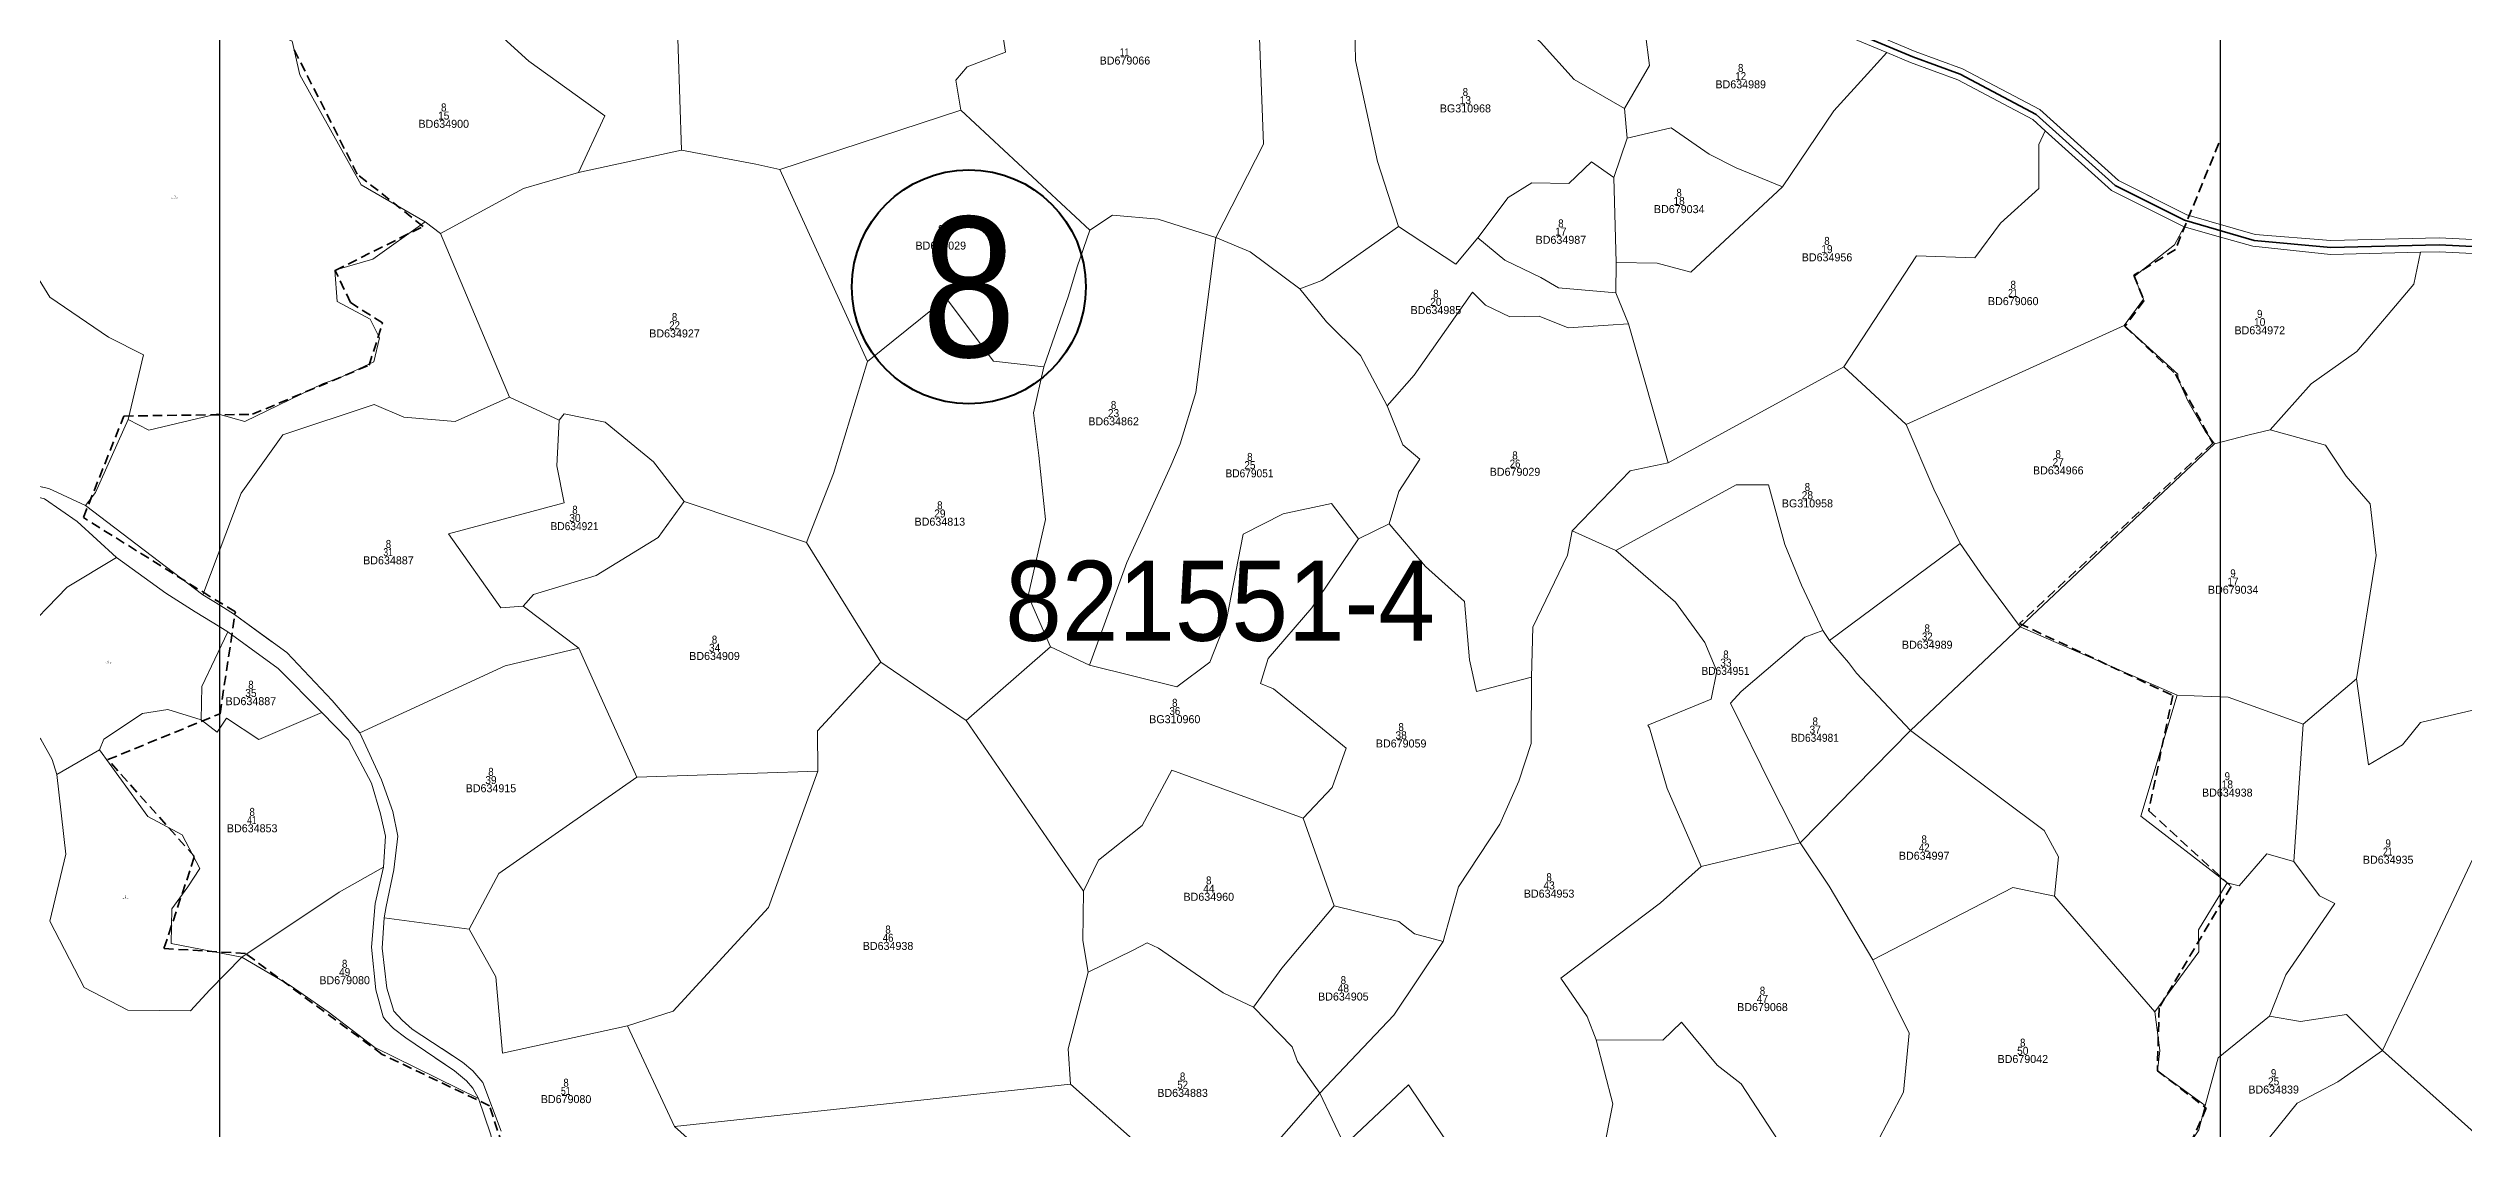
# Model space of a CAD drawing. Header units: metres. Extents: x 547915 to 556085, y 1814738 to 1822008.
# Drawn here: x 550914 to 552122, y 1819236 to 1819776 of the extents above; entities that cross this region are included whole.
import ezdxf
from ezdxf.enums import TextEntityAlignment as Align

# ---------------------------------------------------------------- set-up
doc = ezdxf.new("R2010")
doc.units = ezdxf.units.M
doc.header["$LTSCALE"] = 1.6
doc.linetypes.add('MEDIUM_DASHED', pattern=[4.5, 3, -1.5])
for name, color, linetype, lineweight in [('10', 7, 'Continuous', 13), ('23', 7, 'Continuous', 13), ('34', 7, 'MEDIUM_DASHED', 35), ('46', 7, 'Continuous', 35), ('54', 7, 'Continuous', 25)]:
    doc.layers.add(name, color=color, linetype=linetype, lineweight=lineweight)
doc.layers.add('20', color=7, linetype='Continuous')
doc.layers.add('55', color=7, linetype='Continuous')

msp = doc.modelspace()

# ---------------------------------------------------------------- linework, layer by layer
at = {"layer": '10'}
for p, q in [((551227.85, 1819813.53), (551230.82, 1819725.22)), ((551179.32, 1819714.07), (551230.82, 1819725.22)), ((551323.82, 1819619.49), (551279.98, 1819715.55)), ((551697.97, 1819669.11), (551696.85, 1819711.55)), ((551110.39, 1819683.47), (551144.78, 1819601.79)), ((551697.85, 1819653.84), (551697.97, 1819669.11)), ((551697.85, 1819653.84), (551704.09, 1819638.41)), ((551704.09, 1819638.41), (551724.01, 1819569)), ((551951.78, 1819637.61), (551842.91, 1819588.09)), ((551811.69, 1819616.96), (551724.01, 1819569)), ((551811.69, 1819616.96), (551842.91, 1819588.09)), ((551169.69, 1819590.28), (551144.78, 1819601.79)), ((551232.06, 1819549.55), (551293.3, 1819529.19)), ((551584.51, 1819538.36), (551569.15, 1819531.02)), ((551293.3, 1819529.19), (551330.48, 1819469.29)), ((551697.81, 1819525.1), (551676, 1819535)), ((551804.55, 1819480.16), (551869.87, 1819528.61)), ((551434.72, 1819467.78), (551415.15, 1819476.98)), ((551804.55, 1819480.16), (551801.27, 1819485.07)), ((551845.04, 1819435.21), (551899.87, 1819487.02)), ((552067.99, 1819461), (552041.35, 1819438.3)), ((551373.14, 1819440.2), (551431.78, 1819354.79)), ((552158.99, 1819441), (552081.03, 1819275.29)), ((551845.04, 1819435.21), (551789.99, 1819378.99)), ((552036.7, 1819369.62), (552041.35, 1819438.3)), ((551917.06, 1819352.29), (551967.25, 1819294.62)), ((551082.21, 1819341.58), (551124.61, 1819335.8)), ((551227.21, 1819237.24), (551425.2, 1819258.37))]:
    msp.add_line(p, q, dxfattribs=at)
for points in [[(551428.32, 1819867.44), (551409.06, 1819864.64), (551391.3, 1819854.38), (551399.49, 1819814.19), (551385.07, 1819805.37), (551389.69, 1819793.71), (551392.71, 1819774.23), (551373.59, 1819766.78), (551367.92, 1819760.17), (551370.39, 1819745.24)], [(551517.59, 1819839.17), (551521.62, 1819728.25), (551497.83, 1819681.57)], [(551732.58, 1819814.84), (551710.27, 1819801.68), (551714.55, 1819767.47), (551702.17, 1819746)], [(551589.12, 1819686.97), (551578.65, 1819719.6), (551567.61, 1819769.98), (551567.02, 1819803.41)], [(551129.15, 1819792.67), (551154.44, 1819769.74), (551192.55, 1819742.27), (551179.32, 1819714.07)], [(551637.43, 1819798.71), (551660.14, 1819779.08), (551677, 1819760.5), (551702.17, 1819746)], [(550987.37, 1819783.4), (551019.45, 1819786.92), (551036.16, 1819779.63), (551040.1, 1819762.87), (551070.76, 1819707.81), (551102.59, 1819689.3), (551076.46, 1819670.75), (551057.55, 1819665.27), (551058.65, 1819649.48), (551075.12, 1819640.7), (551079.86, 1819631.38), (551077.02, 1819619.42), (551059.22, 1819610.99), (551051.61, 1819608.56), (551012.5, 1819589.55), (550998.91, 1819593.4), (550964.49, 1819585.33), (550954.15, 1819590.58)], [(551036.16, 1819779.63), (551040.1, 1819762.87), (551070.76, 1819707.81), (551102.59, 1819689.3)], [(551833.22, 1819773.96), (551823.51, 1819763.3), (551806.73, 1819744.92), (551781.13, 1819706.91)], [(551230.82, 1819725.22), (551267.93, 1819718.25), (551279.98, 1819715.55), (551370.39, 1819745.24)], [(551497.83, 1819681.57), (551468.96, 1819690.68), (551446.22, 1819692.7), (551434.81, 1819685.14), (551370.39, 1819745.24)], [(551696.85, 1819711.55), (551703.49, 1819731.23), (551702.17, 1819746)], [(551703.49, 1819731.23), (551725.52, 1819736.39), (551744.39, 1819723.23), (551758.01, 1819716.35), (551781.13, 1819706.91)], [(551912.39, 1819734.9), (551909.15, 1819728.04), (551909.15, 1819706.01), (551890.12, 1819688.62), (551877.16, 1819671.33), (551848.13, 1819672.37), (551811.69, 1819616.96)], [(551628.86, 1819681.39), (551643.92, 1819701.58), (551655.88, 1819708.88), (551674.34, 1819708.45), (551685.62, 1819719.39), (551696.85, 1819711.55)], [(551179.32, 1819714.07), (551151.87, 1819706.08), (551110.39, 1819683.47), (551102.59, 1819689.3)], [(551781.13, 1819706.91), (551735.3, 1819664.23), (551718.36, 1819668.67), (551697.97, 1819669.11)], [(550892.91, 1819687.77), (550915.11, 1819651.79), (550944.41, 1819631.72), (550961.87, 1819622.96), (550954.15, 1819590.58)], [(550932.98, 1819547.53), (550937.93, 1819554.1), (550954.15, 1819590.58), (550964.49, 1819585.33), (550998.91, 1819593.4), (551012.5, 1819589.55), (551051.61, 1819608.56), (551059.22, 1819610.99), (551077.02, 1819619.42), (551079.86, 1819631.38), (551075.12, 1819640.7), (551058.65, 1819649.48), (551057.55, 1819665.27), (551076.46, 1819670.75), (551102.59, 1819689.3)], [(551434.81, 1819685.14), (551428.51, 1819666.84), (551424.28, 1819652.46), (551411.85, 1819616.84)], [(551497.83, 1819681.57), (551487.83, 1819604.09), (551480.09, 1819578.41), (551475.39, 1819567.4), (551453.42, 1819519.09), (551434.72, 1819467.78)], [(551497.83, 1819681.57), (551515.08, 1819674.43), (551539.85, 1819655.88)], [(551589.12, 1819686.97), (551550.84, 1819660.08), (551539.85, 1819655.88)], [(551628.86, 1819681.39), (551617.8, 1819668.17), (551589.12, 1819686.97)], [(551628.86, 1819681.39), (551642.38, 1819670.27), (551660.24, 1819661.59), (551669.05, 1819656.3), (551697.85, 1819653.84)], [(551981.81, 1819686.86), (551977, 1819677.81), (551956.81, 1819662.03), (551961.49, 1819650.75), (551951.78, 1819637.61)], [(551996.93, 1819578.49), (551992.33, 1819584.76), (551983.73, 1819599.88), (551978.81, 1819610.76), (551978.69, 1819613.24), (551951.78, 1819637.61), (551961.49, 1819650.75), (551956.81, 1819662.03), (551977, 1819677.81), (551981.81, 1819686.86)], [(552100.01, 1819674.16), (552096.66, 1819658.24), (552068.13, 1819624.51), (552045.39, 1819608.48), (552024.79, 1819585.45)], [(551411.85, 1819616.84), (551386.65, 1819619.69), (551363.08, 1819651.2), (551323.82, 1819619.49)], [(551539.85, 1819655.88), (551553.19, 1819639.33), (551570.17, 1819622.53), (551583.42, 1819597.38)], [(551704.09, 1819638.41), (551693.99, 1819637.76), (551674.03, 1819636.32), (551659.44, 1819642.16), (551644.84, 1819641.94), (551632.61, 1819647.74), (551626.08, 1819654.27), (551596.92, 1819612.78), (551583.42, 1819597.38)], [(551899.87, 1819487.02), (551996.93, 1819578.49), (551992.33, 1819584.76), (551983.73, 1819599.88), (551978.81, 1819610.76), (551978.69, 1819613.24), (551951.78, 1819637.61)], [(551323.82, 1819619.49), (551306.71, 1819563.59), (551293.3, 1819529.19)], [(551415.15, 1819476.98), (551404.11, 1819502.51), (551412.78, 1819540.55), (551409.45, 1819572.64), (551406.76, 1819593.96), (551411.85, 1819616.84)], [(551144.78, 1819601.79), (551117.6, 1819589.65), (551092.06, 1819591.8), (551077.13, 1819598.1), (551031.58, 1819582.96), (551010.65, 1819553.7), (550991.48, 1819503.02)], [(551583.42, 1819597.38), (551591.29, 1819577.99), (551599.85, 1819570.68), (551589.3, 1819554.57), (551584.51, 1819538.36)], [(550954.15, 1819590.58), (550937.93, 1819554.1), (550932.98, 1819547.53)], [(551151.71, 1819497.3), (551140.49, 1819496.42), (551114.38, 1819533.43), (551172.2, 1819548.95), (551168.52, 1819567.38), (551169.69, 1819590.28)], [(551232.06, 1819549.55), (551216.87, 1819569.39), (551192.68, 1819589.28), (551172.15, 1819593.43), (551169.69, 1819590.28)], [(551869.87, 1819528.61), (551856.79, 1819555.85), (551842.91, 1819588.09)], [(551996.93, 1819578.49), (552014.38, 1819582.98), (552024.79, 1819585.45)], [(552024.79, 1819585.45), (552052.41, 1819577.7), (552062.82, 1819562.34), (552074.85, 1819548.37), (552077.8, 1819522.6), (552067.99, 1819461)], [(551996.93, 1819578.49), (551899.87, 1819487.02), (551978.28, 1819452.82)], [(551724.01, 1819569), (551705.01, 1819565), (551676, 1819535)], [(551232.06, 1819549.55), (551219.09, 1819531.56), (551188.19, 1819512.67), (551156.76, 1819503.07), (551151.71, 1819497.3)], [(551569.15, 1819531.02), (551555.62, 1819548.67), (551531.54, 1819543.48), (551511.55, 1819533.28), (551503.25, 1819490.53), (551494.87, 1819469.35), (551478.32, 1819456.96), (551434.72, 1819467.78)], [(551801.27, 1819485.07), (551790.57, 1819507.72), (551782.19, 1819528.12), (551774.01, 1819558), (551758, 1819558), (551697.81, 1819525.1)], [(551584.51, 1819538.36), (551602.73, 1819517.13), (551622.07, 1819499.62), (551624.72, 1819470.44), (551628.14, 1819454.65), (551655.56, 1819461.85)], [(551569.15, 1819531.02), (551545.77, 1819496.4), (551523.99, 1819471.12), (551520.1, 1819458.72), (551526.6, 1819455.98), (551563.08, 1819426.33), (551555.99, 1819406.75), (551541.53, 1819391.32)], [(551655.56, 1819461.85), (551656.38, 1819486.88), (551673.63, 1819522.71), (551676, 1819535)], [(551740.38, 1819367.26), (551723.5, 1819406.12), (551714.53, 1819436.52), (551713.74, 1819437.77), (551745.42, 1819450.87), (551748.2, 1819464.8), (551742.33, 1819479.08), (551727.53, 1819499.31), (551697.81, 1819525.1)], [(551899.87, 1819487.02), (551881.66, 1819511.48), (551869.87, 1819528.61)], [(550890.78, 1819453.33), (550899.26, 1819481.49), (550923.7, 1819506.78), (550948.39, 1819521.67)], [(551208.41, 1819411.82), (551179.55, 1819476.34), (551151.71, 1819497.3)], [(550939.87, 1819425.45), (550942.02, 1819430.76), (550961.36, 1819443.67), (550974.03, 1819445.72), (550990.79, 1819440.44), (550990.98, 1819457.1), (551003.96, 1819484.55)], [(550990.79, 1819440.44), (550990.98, 1819457.1), (551003.96, 1819484.55)], [(551179.55, 1819476.34), (551142.58, 1819467.43), (551069.98, 1819434.01)], [(551330.48, 1819469.29), (551373.14, 1819440.2), (551415.15, 1819476.98)], [(551801.27, 1819485.07), (551792.27, 1819481.77), (551760.41, 1819454.67), (551755.15, 1819448.84), (551775.55, 1819407.11), (551789.99, 1819378.99)], [(551804.55, 1819480.16), (551814.02, 1819469.16), (551818.1, 1819463.8), (551845.04, 1819435.21)], [(551967.25, 1819294.62), (551989.16, 1819324.52), (551988.95, 1819335.61), (552003.33, 1819359.04), (551960.23, 1819392.28), (551978.28, 1819452.82), (551899.87, 1819487.02)], [(551298.99, 1819414.83), (551298.78, 1819434.93), (551330.48, 1819469.29)], [(550890.78, 1819453.33), (550910.63, 1819430.84), (550916.17, 1819420.7), (550918.51, 1819413.09), (550939.87, 1819425.45)], [(551655.56, 1819461.85), (551655.54, 1819428.71), (551649.22, 1819409.78), (551639.74, 1819388.39), (551619.15, 1819356.96), (551611.47, 1819329.79)], [(551978.28, 1819452.82), (551960.23, 1819392.28), (552003.33, 1819359.04)], [(552041.35, 1819438.3), (552003.83, 1819451.78), (551978.28, 1819452.82)], [(552158.99, 1819441), (552128.99, 1819446), (552100.02, 1819439.18), (552090.99, 1819428), (552073.99, 1819418.01), (552067.99, 1819461)], [(550990.79, 1819440.44), (550974.03, 1819445.72), (550961.36, 1819443.67), (550942.02, 1819430.76), (550939.87, 1819425.45), (550963.98, 1819392.24), (550981.25, 1819383.02), (550990.04, 1819366.15), (550984, 1819357), (550976.01, 1819346), (550975.66, 1819328.67), (551011.02, 1819321.95)], [(551051.03, 1819444.1), (551019.51, 1819430.7), (551003.33, 1819441.34), (550998.74, 1819434.39), (550990.79, 1819440.44)], [(551917.06, 1819352.29), (551919, 1819372), (551911.93, 1819385.25), (551845.04, 1819435.21)], [(550939.87, 1819425.45), (550963.98, 1819392.24), (550981.25, 1819383.02), (550990.04, 1819366.15), (550984, 1819357), (550976.01, 1819346), (550975.66, 1819328.67), (551011.02, 1819321.95)], [(551124.61, 1819335.8), (551139.42, 1819363.74), (551208.41, 1819411.82), (551298.99, 1819414.83)], [(551203.72, 1819287.5), (551226.61, 1819294.94), (551274.32, 1819346.67), (551298.99, 1819414.83)], [(551431.78, 1819354.79), (551439.13, 1819370.29), (551461.09, 1819387.76), (551475.82, 1819415.42), (551541.53, 1819391.32)], [(551011.02, 1819321.95), (550994.97, 1819305.58), (550985.36, 1819295.06), (550954.01, 1819295.46), (550932.21, 1819306.81), (550915.07, 1819339.82), (550923, 1819373.39), (550918.51, 1819413.09)], [(551516.71, 1819296.89), (551530.87, 1819316.32), (551557.07, 1819347.48), (551541.53, 1819391.32)], [(551687.9, 1819280.57), (551683.5, 1819292.25), (551670.27, 1819311.37), (551720.09, 1819349), (551740.38, 1819367.26), (551789.99, 1819378.99)], [(551789.99, 1819378.99), (551804.34, 1819357.44), (551826.16, 1819320.54)], [(551011.02, 1819321.95), (551059.73, 1819354.43), (551081.85, 1819366.89)], [(552003.33, 1819359.04), (552009.4, 1819357.46), (552023.22, 1819373.59), (552036.7, 1819369.62)], [(552036.7, 1819369.62), (552049.52, 1819352.5), (552057.22, 1819348.72), (552032.62, 1819313.05), (552024.55, 1819292.48)], [(551431.78, 1819354.79), (551431.41, 1819330.26), (551433.99, 1819314.32)], [(551826.16, 1819320.54), (551896.24, 1819356.74), (551917.06, 1819352.29)], [(551992.26, 1819247.68), (551968.44, 1819265), (551969.6, 1819275.16), (551967.25, 1819294.62), (551989.16, 1819324.52), (551988.95, 1819335.61), (552003.33, 1819359.04)], [(551557.07, 1819347.48), (551579.38, 1819342.1), (551589.32, 1819339.64), (551597.07, 1819333.6), (551611.47, 1819329.79)], [(551124.61, 1819335.8), (551138, 1819312.09), (551141.38, 1819273.98), (551203.72, 1819287.5)], [(551011.02, 1819321.95), (551035.18, 1819307.79), (551054.26, 1819294.64), (551077.57, 1819276.73), (551129.29, 1819251.27)], [(551011.02, 1819321.95), (551035.18, 1819307.79), (551054.26, 1819294.64), (551077.57, 1819276.73), (551129.29, 1819251.27)], [(551433.99, 1819314.32), (551456.23, 1819325.19), (551463.54, 1819329.07), (551469.16, 1819326.4), (551501.56, 1819304.06), (551516.71, 1819296.89)], [(551611.47, 1819329.79), (551586.86, 1819292.95), (551549.86, 1819253.94)], [(551826.16, 1819320.54), (551844.41, 1819283.87), (551841.53, 1819254.35), (551821.05, 1819215.38)], [(551433.99, 1819314.32), (551424.04, 1819276.15), (551425.2, 1819258.37)], [(551516.71, 1819296.89), (551536.03, 1819277.06), (551538.62, 1819269.8), (551549.86, 1819253.94)], [(551958.57, 1819212.3), (551982.06, 1819224.98), (551989.22, 1819235.62), (551992.26, 1819247.68), (551968.44, 1819265), (551969.6, 1819275.16), (551967.25, 1819294.62)], [(551269.88, 1819199.13), (551227.21, 1819237.24), (551203.72, 1819287.5)], [(551687.9, 1819280.57), (551721.33, 1819280.41), (551730.56, 1819289.33), (551748.41, 1819267.95), (551760.49, 1819258.63), (551786.73, 1819218.23), (551806.07, 1819222.19), (551821.05, 1819215.38)], [(552024.55, 1819292.48), (551998.79, 1819271.6), (551992.26, 1819247.68)], [(552081.03, 1819275.29), (552062.94, 1819293.3), (552040.06, 1819289.73), (552024.55, 1819292.48)], [(551687.9, 1819280.57), (551696.2, 1819248.59), (551691.25, 1819223.4)], [(551994.36, 1819215.29), (552007.75, 1819218.84), (552024.53, 1819231.76), (552038.36, 1819248.87), (552058.59, 1819259.62), (552081.03, 1819275.29)], [(552053.12, 1819128.05), (552101.83, 1819157.43), (552166.31, 1819198.96), (552081.03, 1819275.29)], [(551425.2, 1819258.37), (551460.7, 1819226.96), (551450.71, 1819175.92)], [(551549.86, 1819253.94), (551562.19, 1819227.97), (551594.18, 1819258.06), (551617.85, 1819222.94), (551629.57, 1819215)], [(551549.86, 1819253.94), (551511.7, 1819210.37), (551503.38, 1819195.33)], [(551992.26, 1819247.68), (551989.22, 1819235.62), (551982.06, 1819224.98)]]:
    msp.add_lwpolyline(points, dxfattribs=at)
at = {"layer": '23'}
for p, q in [((551981.81, 1819686.86), (551945.57, 1819705.06)), ((550991.48, 1819503.02), (550932.98, 1819547.53)), ((550991.48, 1819503.02), (550932.98, 1819547.53)), ((551007.43, 1819493.19), (551026.07, 1819479.52)), ((551003.96, 1819484.55), (551020.01, 1819472.89))]:
    msp.add_line(p, q, dxfattribs=at)
for points in [[(551543.75, 1820002.91), (551547.73, 1819999.01), (551598.11, 1819947.79), (551598.63, 1819947.08), (551636.41, 1819875.11), (551652.97, 1819856.99), (551668.39, 1819845.63), (551700.49, 1819835.8), (551764.1, 1819807.29), (551813.29, 1819788.78), (551847.32, 1819774.57), (551871.08, 1819765.89), (551909.65, 1819745.43), (551948.99, 1819710.06), (551983.1, 1819692.93), (552017.32, 1819683.05)], [(552745.49, 1819747.86), (552672.83, 1819747.77), (552591.15, 1819768.88), (552548.41, 1819787.19), (552510.96, 1819815.84), (552473.22, 1819826.34), (552429.68, 1819819.42), (552363.71, 1819793.18), (552299.38, 1819775.49), (552275.08, 1819762.27), (552250.93, 1819739.5), (552220.1, 1819697.18), (552204.38, 1819684.32), (552188.82, 1819680.08), (552162.81, 1819678.68), (552109.36, 1819681.38), (552055.21, 1819680.09), (552017.32, 1819683.05)], [(551833.22, 1819773.96), (551811.07, 1819783.2), (551761.82, 1819801.73), (551732.58, 1819814.84)], [(551912.39, 1819734.9), (551906.19, 1819740.47), (551868.64, 1819760.39), (551845.14, 1819768.99), (551833.22, 1819773.96)], [(551981.81, 1819686.86), (551945.57, 1819705.06), (551912.39, 1819734.9)], [(552017.32, 1819683.05), (551983.1, 1819692.93), (551977.17, 1819695.8), (551948.99, 1819710.06)], [(552016.2, 1819677.13), (552000, 1819681.71), (551981.81, 1819686.86)], [(552016.2, 1819677.13), (552000, 1819681.71), (551981.81, 1819686.86)], [(552100.01, 1819674.16), (552054.97, 1819673.09), (552016.2, 1819677.13)], [(552186.17, 1819672.92), (552162.83, 1819671.68), (552109.26, 1819674.38), (552100.01, 1819674.16)], [(550824.72, 1819575.55), (550862.14, 1819565.99), (550880.67, 1819557.8), (550895.26, 1819555.1), (550912.43, 1819550.94), (550928.79, 1819539.57), (550948.39, 1819521.67)], [(550825.2, 1819581.81), (550863.72, 1819570.33), (550882.11, 1819562.73), (550896.37, 1819560.18), (550914.52, 1819556.07), (550932.98, 1819547.53)], [(550907.84, 1819552.05), (550912.43, 1819550.94), (550928.79, 1819539.57), (550948.39, 1819521.67)], [(550909.88, 1819557.12), (550914.52, 1819556.07), (550932.98, 1819547.53)], [(550948.39, 1819521.67), (550973.12, 1819503.74), (550987.77, 1819494.5), (551000, 1819486.98), (551003.96, 1819484.55)], [(550948.39, 1819521.67), (550973.12, 1819503.74), (550987.77, 1819494.5), (551000, 1819486.98), (551003.96, 1819484.55)], [(550991.48, 1819503.02), (550996.22, 1819500.15), (551000, 1819497.8), (551007.43, 1819493.19)], [(550991.48, 1819503.02), (550996.22, 1819500.15), (551000, 1819497.8), (551007.43, 1819493.19)], [(551007.43, 1819493.19), (551033.46, 1819474.1), (551056.18, 1819450.22), (551069.98, 1819434.01)], [(551003.96, 1819484.55), (551029.25, 1819466.19), (551051.03, 1819444.1)], [(551081.85, 1819366.89), (551082.85, 1819382.34), (551080.27, 1819393.57), (551075.8, 1819408.76), (551064.34, 1819430.48), (551051.03, 1819444.1)], [(551082.21, 1819341.58), (551083.25, 1819347.27), (551087.05, 1819365.61), (551089.01, 1819382.35), (551086.47, 1819394.62), (551080.88, 1819410.59), (551069.98, 1819434.01)], [(551081.85, 1819366.89), (551077.62, 1819348.64), (551075.79, 1819326.94), (551078, 1819305.64), (551081.69, 1819292.08), (551082.96, 1819290.28), (551086.76, 1819286.3), (551092.93, 1819281.55), (551117.35, 1819265.03), (551123.41, 1819260.08), (551126.51, 1819256.49), (551129.29, 1819251.27)], [(551082.21, 1819341.58), (551081.26, 1819326.38), (551083.59, 1819306.44), (551087.05, 1819294.92), (551091.25, 1819290.33), (551096.24, 1819285.89), (551121.31, 1819269.44), (551126.49, 1819265.14), (551131.51, 1819259.17), (551140.69, 1819234.92)], [(551107.86, 1819271.45), (551117.35, 1819265.03), (551123.41, 1819260.08), (551126.51, 1819256.49), (551129.29, 1819251.27)], [(551111.02, 1819276.19), (551121.31, 1819269.44), (551126.49, 1819265.14), (551131.51, 1819259.17), (551140.69, 1819234.92)], [(551129.29, 1819251.27), (551135.32, 1819233.58), (551141.45, 1819210.44), (551143.53, 1819194.05)], [(551129.29, 1819251.27), (551135.32, 1819233.58), (551141.45, 1819210.44), (551143.53, 1819194.05)]]:
    msp.add_lwpolyline(points, dxfattribs=at)
at = {"layer": '34'}
for points in [[(551017.59, 1819002.68), (551038.36, 1819017.75), (551099.84, 1819090.16), (551149.97, 1819200.98), (551134.81, 1819247.65), (551081.19, 1819273.31), (551012.89, 1819323.71), (550972.12, 1819326.25), (550987.41, 1819372.15), (550944.09, 1819420.59), (551000.15, 1819443.54), (551007.79, 1819494.53), (550995.05, 1819502.18), (550931.82, 1819541.59), (550952.1, 1819592.32), (551016.32, 1819593.17), (551074.62, 1819617.69), (551081.38, 1819638.83), (551065.32, 1819648.97), (551057.72, 1819665.04), (551101.66, 1819687.02), (551068.7, 1819713.23), (551036.6, 1819776.65)], [(551999.19, 1819728.63), (551977.45, 1819675.55), (551956.75, 1819662.69), (551961.8, 1819649.98), (551952.22, 1819637.1), (551977.57, 1819613.16), (551996.11, 1819578.78), (551899.57, 1819488.63), (551976.1, 1819452.67), (551964.14, 1819395.02), (552005.33, 1819357.23), (551969.3, 1819296.52), (551968.44, 1819265.15), (551992.91, 1819246.45), (551982.65, 1819223.53)]]:
    msp.add_lwpolyline(points, dxfattribs=at)
at = {"layer": '34', "linetype": 'Continuous', "lineweight": 40}
msp.add_circle((551374.43, 1819656.86), 58.489, dxfattribs=at)
at = {"layer": '46'}
msp.add_lwpolyline([(552162.82, 1819675.18), (552109.31, 1819677.88), (552055.09, 1819676.59), (552016.76, 1819680.09), (551982, 1819690.12), (551947.28, 1819707.56), (551907.92, 1819742.95), (551869.86, 1819763.14), (551846.23, 1819771.78), (551812.18, 1819785.99), (551762.96, 1819804.51), (551699.43, 1819832.99), (551667.02, 1819842.91), (551650.95, 1819854.75), (551633.93, 1819873.37), (551595.97, 1819945.69)], dxfattribs=at)
at = {"layer": '54'}
for p, q in [((551000, 1815000), (551000, 1821000)), ((552000, 1815000), (552000, 1821000))]:
    msp.add_line(p, q, dxfattribs=at)

# ---------------------------------------------------------------- texts
at = {"layer": '20'}
for s, height, p in [('BD679066', 4, (551452.415, 1819767.96)), ('BD634989', 4, (551760.19, 1819756.08)), ('BG310968', 4, (551622.585, 1819744.05)), ('BD634900', 4, (551111.95, 1819736.35)), ('BD634889', 0.5, (550977.57, 1819701.02)), ('BD679034', 4, (551729.465, 1819693.72)), ('BD634987', 4, (551670.31, 1819678.38)), ('BD679029', 4, (551360.37, 1819675.49)), ('BD634956', 4, (551803.335, 1819669.63)), ('BD634985', 4, (551607.84, 1819643.27)), ('BD679060', 4, (551896.41, 1819647.73)), ('BD634927', 4, (551227.295, 1819631.6)), ('BD634972', 4, (552019.63, 1819633.16)), ('BD634862', 4, (551446.765, 1819587.67)), ('BD679029', 4, (551647.38, 1819562.45)), ('BD634966', 4, (551918.915, 1819563.15)), ('BG310958', 4, (551793.535, 1819546.66)), ('BD634813', 4, (551359.91, 1819537.52)), ('BD634887', 4, (551084.305, 1819518.2)), ('BD679034', 4, (552006.335, 1819503.5)), ('BD634989', 4, (551853.43, 1819476.03)), ('BD634802', 0.5, (550944.235, 1819468.75)), ('BD634909', 4, (551247.28, 1819470.4)), ('BD634887', 4, (551015.56, 1819447.82)), ('BG310960', 4, (551477.335, 1819438.81)), ('BD679059', 4, (551590.47, 1819426.68)), ('BD634915', 4, (551135.55, 1819404.3)), ('BD634938', 4, (552003.4, 1819402.12)), ('BD634853', 4, (551016.2, 1819384.29)), ('BD634997', 4, (551851.88, 1819370.58)), ('BD634935', 4, (552083.8, 1819368.58)), ('BD634953', 4, (551664.42, 1819351.65)), ('BG310946', 0.5, (550953.005, 1819351.02)), ('BD634960', 4, (551494.32, 1819350.06)), ('BD634938', 4, (551334.01, 1819325.5)), ('BD679080', 4, (551062.42, 1819308.37)), ('BD634905', 4, (551561.59, 1819300.21)), ('BD679068', 4, (551771.07, 1819294.94)), ('BD679042', 4, (551901.205, 1819268.99)), ('BD634839', 4, (552026.56, 1819253.74)), ('BD679080', 4, (551173.09, 1819248.95)), ('BD634883', 4, (551481.24, 1819252.05))]:
    msp.add_text(s, height=height, dxfattribs=at).set_placement(p, align=Align.CENTER)
for s, height, width, p in [('11', 4, 0.8, (551452.2, 1819772.06)), ('8', 4, 0.9, (551760.19, 1819764.28)), ('8', 4, 0.9, (551622.58, 1819752.25)), ('12', 4, 0.9, (551760.22, 1819760.18)), ('15', 4, 0.95, (551111.945, 1819740.45)), ('8', 4, 0.9, (551111.95, 1819744.55)), ('13', 4, 0.95, (551622.575, 1819748.15)), ('8', 4, 0.9, (551729.39, 1819701.92)), ('28', 0.5, 0.95, (550977.575, 1819701.62)), ('7', 0.5, 0.95, (550977.575, 1819702.22)), ('18', 4, 0.95, (551729.385, 1819697.82)), ('16', 4, 0.9, (551360.41, 1819679.59)), ('8', 4, 0.9, (551360.37, 1819683.69)), ('17', 4, 0.95, (551670.32, 1819682.48)), ('8', 4, 0.9, (551670.33, 1819686.58)), ('8', 4, 0.9, (551803.3, 1819677.83)), ('19', 4, 0.95, (551803.295, 1819673.73)), ('8', 4, 0.9, (551896.41, 1819655.93)), ('20', 4, 0.95, (551607.835, 1819647.37)), ('8', 4, 0.9, (551607.845, 1819651.47)), ('21', 4, 0.8, (551896.23, 1819651.83)), ('9', 4, 0.9, (552019.6, 1819641.36)), ('22', 4, 0.9, (551227.34, 1819635.7)), ('8', 4, 0.9, (551227.31, 1819639.8)), ('10', 4, 0.95, (552019.595, 1819637.26)), ('23', 4, 0.95, (551446.725, 1819591.77)), ('8', 4, 0.9, (551446.73, 1819595.87)), ('8', 4, 0.9, (551514.86, 1819569.88)), ('8', 4, 0.9, (551647.38, 1819570.65)), ('8', 4, 0.9, (551918.88, 1819571.35)), ('BD679051', 4, 0.95, (551514.685, 1819561.68)), ('25', 4, 0.95, (551514.87, 1819565.78)), ('26', 4, 0.9, (551647.41, 1819566.55)), ('27', 4, 0.95, (551918.86, 1819567.25)), ('8', 4, 0.9, (551177.52, 1819543.48)), ('8', 4, 0.9, (551359.91, 1819545.72)), ('28', 4, 0.95, (551793.525, 1819550.76)), ('8', 4, 0.9, (551793.53, 1819554.86)), ('BD634921', 4, 0.95, (551177.345, 1819535.28)), ('30', 4, 0.95, (551177.53, 1819539.38)), ('29', 4, 0.95, (551359.915, 1819541.62)), ('31', 4, 0.8, (551084.145, 1819522.3)), ('8', 4, 0.9, (551084.32, 1819526.4)), ('17', 4, 0.95, (552006.235, 1819507.6)), ('9', 4, 0.9, (552006.25, 1819511.7)), ('8', 4, 0.9, (551853.42, 1819484.23)), ('34', 4, 0.95, (551247.35, 1819474.5)), ('8', 4, 0.9, (551247.28, 1819478.6)), ('8', 4, 0.9, (551752.8, 1819471.15)), ('32', 4, 0.9, (551853.46, 1819480.13)), ('53', 0.5, 0.95, (550944.225, 1819469.35)), ('7', 0.5, 0.9, (550944.22, 1819469.95)), ('BD634951', 4, 0.95, (551752.615, 1819462.95)), ('33', 4, 0.95, (551752.8, 1819467.05)), ('35', 4, 0.95, (551015.575, 1819451.92)), ('8', 4, 0.9, (551015.58, 1819456.02)), ('8', 4, 0.9, (551477.34, 1819447.01)), ('36', 4, 0.9, (551477.37, 1819442.91)), ('8', 4, 0.9, (551590.47, 1819434.88)), ('8', 4, 0.9, (551797.44, 1819437.71)), ('38', 4, 0.95, (551590.465, 1819430.78)), ('BD634981', 4, 0.95, (551797.265, 1819429.51)), ('37', 4, 0.95, (551797.42, 1819433.61)), ('8', 4, 0.9, (551135.54, 1819412.5)), ('39', 4, 0.95, (551135.55, 1819408.4)), ('18', 4, 0.95, (552003.41, 1819406.22)), ('9', 4, 0.9, (552003.4, 1819410.32)), ('41', 4, 0.8, (551016.025, 1819388.39)), ('8', 4, 0.9, (551016.2, 1819392.49)), ('42', 4, 0.9, (551851.93, 1819374.68)), ('8', 4, 0.9, (551851.89, 1819378.78)), ('9', 4, 0.9, (552083.8, 1819376.78)), ('21', 4, 0.8, (552083.625, 1819372.68)), ('44', 4, 0.95, (551494.4, 1819354.16)), ('8', 4, 0.9, (551494.32, 1819358.26)), ('43', 4, 0.95, (551664.42, 1819355.75)), ('8', 4, 0.9, (551664.42, 1819359.85)), ('65', 0.5, 0.95, (550952.995, 1819351.62)), ('7', 0.5, 0.9, (550952.99, 1819352.22)), ('46', 4, 0.9, (551334.05, 1819329.6)), ('8', 4, 0.9, (551334.015, 1819333.7)), ('8', 4, 0.9, (551062.42, 1819316.57)), ('49', 4, 0.95, (551062.415, 1819312.47)), ('48', 4, 0.95, (551561.585, 1819304.31)), ('8', 4, 0.9, (551561.59, 1819308.41)), ('8', 4, 0.9, (551771.075, 1819303.14)), ('47', 4, 0.95, (551771.06, 1819299.04)), ('50', 4, 0.95, (551901.17, 1819273.09)), ('8', 4, 0.9, (551901.16, 1819277.19)), ('8', 4, 0.9, (551173.09, 1819257.15)), ('52', 4, 0.9, (551481.27, 1819256.15)), ('8', 4, 0.9, (551481.24, 1819260.25)), ('25', 4, 0.95, (552026.56, 1819257.84)), ('9', 4, 0.9, (552026.55, 1819261.94)), ('51', 4, 0.8, (551172.915, 1819253.05))]:
    msp.add_text(s, height=height, dxfattribs=dict(at, width=width)).set_placement(p, align=Align.CENTER)
at = {"layer": '34', "width": 0.9}
msp.add_text('8', height=70, dxfattribs=at).set_placement((551374.435, 1819621.86), align=Align.CENTER)
at = {"layer": '55', "width": 0.95}
msp.add_text('821551-4', height=40, dxfattribs=at).set_placement((551499.995, 1819480), align=Align.CENTER)

doc.saveas('drawing.dxf')
